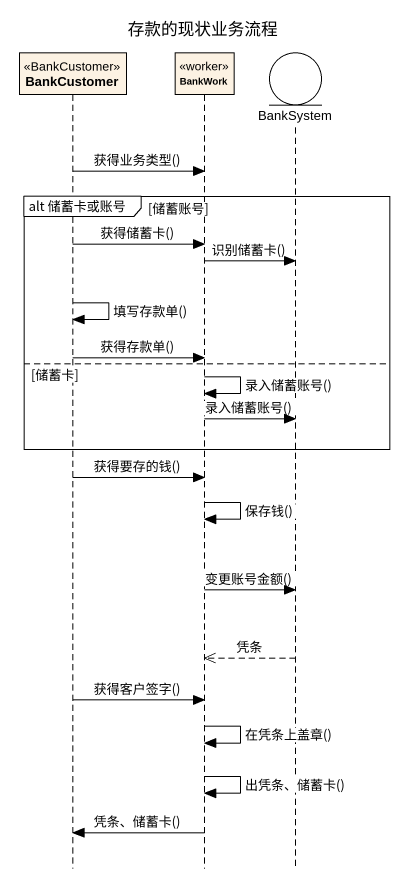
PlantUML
@startuml
title 存款的现状业务流程
hide footbox
participant BankCustomer <<BankCustomer>>
participant BankWork <<worker>>
entity BankSystem

BankCustomer -> BankWork : 获得业务类型()
group alt 储蓄卡或账号 [储蓄账号]
  BankCustomer -> BankWork : 获得储蓄卡()
  BankWork -> BankSystem : 识别储蓄卡()
  BankCustomer -> BankCustomer : 填写存款单()
  BankCustomer -> BankWork : 获得存款单()
else 储蓄卡
  BankWork -> BankWork : 录入储蓄账号()
  BankWork -> BankSystem : 录入储蓄账号()
end
BankCustomer -> BankWork : 获得要存的钱()
BankWork -> BankWork : 保存钱()
BankWork -> BankSystem : 变更账号金额()
BankSystem -->> BankWork : 凭条
BankCustomer -> BankWork : 获得客户签字()
BankWork -> BankWork : 在凭条上盖章()
BankWork -> BankWork : 出凭条、储蓄卡()
BankWork -> BankCustomer : 凭条、储蓄卡()
@enduml
